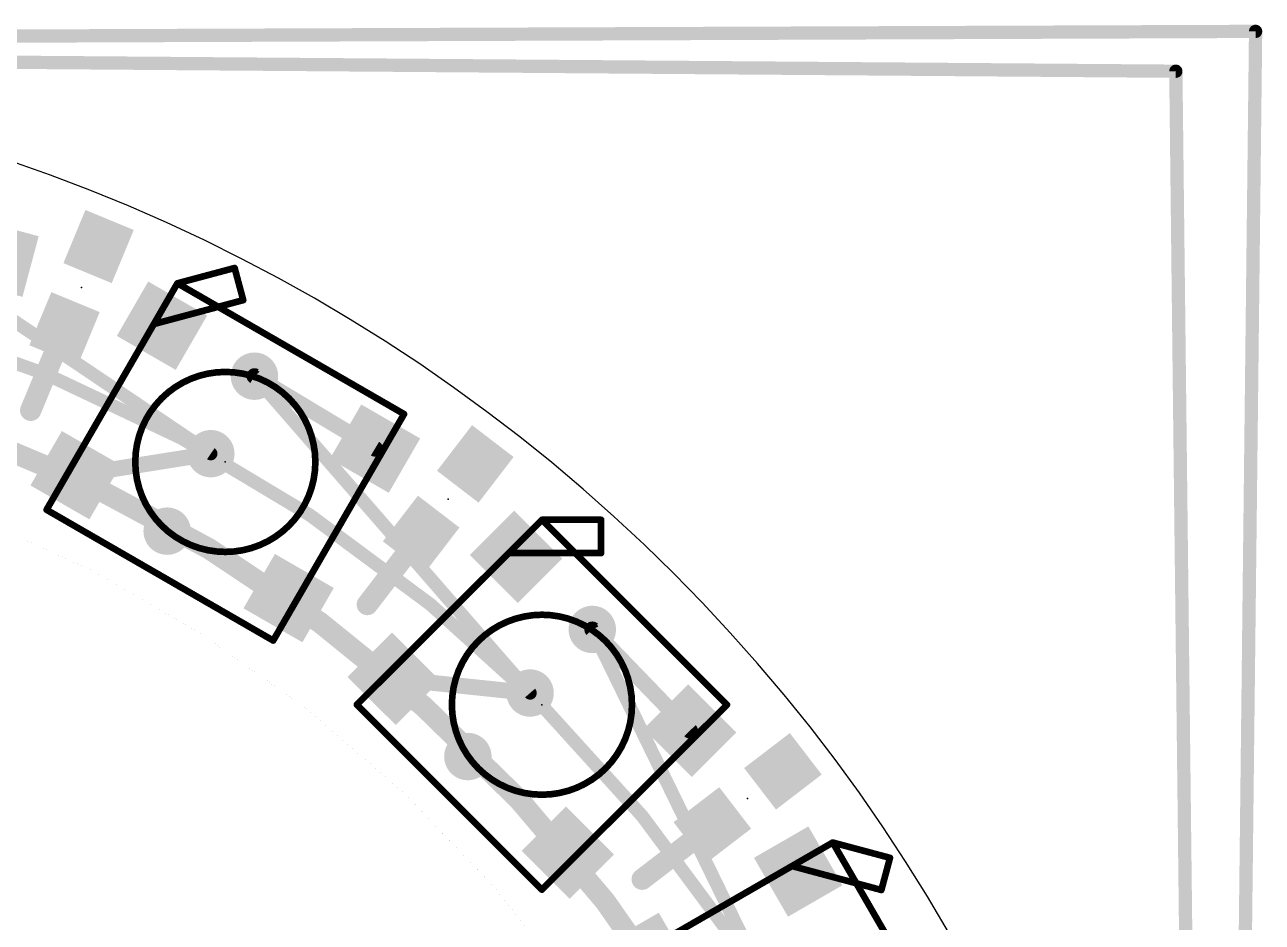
# Model space of a CAD drawing. Extents: x -33.4 to 34.4, y -34.2 to 33.7.
# Drawn here: x 10.77 to 34.42, y 16.5 to 33.66 of the extents above; entities that cross this region are included whole.
import ezdxf

# ---------------------------------------------------------------- set-up
doc = ezdxf.new("R2010")
doc.units = 0
for name, color, linetype in [('1', 22, 'CONTINUOUS'), ('16', 175, 'CONTINUOUS'), ('18', 82, 'CONTINUOUS'), ('20', 7, 'CONTINUOUS'), ('21', 2, 'CONTINUOUS'), ('23', 7, 'CONTINUOUS')]:
    doc.layers.add(name, color=color, linetype=linetype)

# ---------------------------------------------------------------- blocks, each defined once
blk = doc.blocks.new('RECT')
blk.add_solid([(-0.5, -0.5), (0.5, -0.5), (-0.5, 0.5), (0.5, 0.5)])
blk = doc.blocks.new('ROUNDV')
at = {"const_width": 0.5}
blk.add_lwpolyline([(0, -0.25, 1), (0, 0.25, 1), (0, -0.25)], format="xyb", dxfattribs=at)

msp = doc.modelspace()

# ---------------------------------------------------------------- linework, layer by layer
at = {"layer": '1'}
for points, const_width in [([(32.766, 32.766), (-33.02, 33.274)], 0.254), ([(33.528, -34.036), (32.766, 32.766)], 0.254), ([(11.1783, 26.9865), (11.5332, 27.8438)], 0.4064), ([(10.8867, 26.2827), (11.1783, 26.9865)], 0.4064), ([(17.4652, 25.5506), (15.162, 26.9359)], 0.3048), ([(11.7448, 25.0427), (14.3281, 25.4544)], 0.3048), ([(17.782, 23.1739), (18.3469, 23.9101)], 0.4064), ([(17.318, 22.5694), (17.782, 23.1739)], 0.4064), ([(23.4829, 20.1595), (21.6169, 22.0937)], 0.3048), ([(17.8261, 21.1495), (20.428, 20.8785)], 0.3048), ([(23.1739, 17.782), (23.9101, 18.3469)], 0.4064), ([(22.5694, 17.318), (23.1739, 17.782)], 0.4064)]:
    msp.add_lwpolyline(points, dxfattribs=dict(at, const_width=const_width))
for points, const_width in [([(32.8295, 32.7667, 1), (32.7025, 32.7653)], 0.127), ([(32.7655, 32.7025, 1), (32.7665, 32.8295)], 0.127), ([(29.2, 0, 0.4142), (0, 29.2)], 0.254), ([(11.6271, 27.8049, 1), (11.4393, 27.8827)], 0.2032), ([(11.0844, 27.0253, 1), (11.2722, 26.9476)], 0.2032), ([(11.2722, 26.9476, 1), (11.0844, 27.0254)], 0.2032), ([(15.2013, 27.0012, 1), (15.1227, 26.8706)], 0.1524), ([(10.7928, 26.3215, 1), (10.9806, 26.2438)], 0.2032), ([(14.3401, 25.3791, 1), (14.3161, 25.5296)], 0.1524), ([(17.4259, 25.4853, 1), (17.5044, 25.6159)], 0.1524), ([(11.7328, 25.1179, 1), (11.7568, 24.9674)], 0.1524), ([(18.4275, 23.8482, 1), (18.2663, 23.9719)], 0.2032), ([(17.7014, 23.2358, 1), (17.8626, 23.1121)], 0.2032), ([(17.8626, 23.1121, 1), (17.7014, 23.2358)], 0.2032), ([(17.2374, 22.6313, 1), (17.3986, 22.5076)], 0.2032), ([(21.6718, 22.1466, 1), (21.5621, 22.0408)], 0.1524), ([(17.834, 21.2253, 1), (17.8182, 21.0737)], 0.1524), ([(20.4201, 20.8028, 1), (20.4358, 20.9543)], 0.1524), ([(23.4281, 20.1066, 1), (23.5378, 20.2125)], 0.1524), ([(23.9719, 18.2663, 1), (23.8482, 18.4275)], 0.2032), ([(23.2358, 17.7014, 1), (23.1121, 17.8626)], 0.2032), ([(23.1121, 17.8626, 1), (23.2358, 17.7014)], 0.2032), ([(22.5076, 17.3986, 1), (22.6313, 17.2374)], 0.2032)]:
    msp.add_lwpolyline(points, format="xyb", dxfattribs=dict(at, const_width=const_width))
at = {"layer": '16', "const_width": 0.254}
for points in [[(34.29, 33.528), (-32.512, 33.274)], [(33.528, -33.782), (34.29, 33.528)], [(7.6738, 29.9423), (14.3281, 25.4544)], [(15.162, 26.9359), (20.428, 20.8785)], [(21.6169, 22.0937), (25.1358, 14.8801)]]:
    msp.add_lwpolyline(points, dxfattribs=at)
at = {"layer": '16'}
for points, const_width in [([(34.3535, 33.5273, 1), (34.2265, 33.5287)], 0.127), ([(34.2902, 33.4645, 1), (34.2898, 33.5915)], 0.127), ([(27.5085, 0.3, 0.4206), (-0.3001, 27.5079)], 0.4064), ([(15.2099, 26.9776, 1), (15.1141, 26.8943)], 0.127), ([(14.2926, 25.4017, 1), (14.3636, 25.507)], 0.127), ([(21.674, 22.1215, 1), (21.5599, 22.0658)], 0.127), ([(20.38, 20.8369, 1), (20.4759, 20.9202)], 0.127)]:
    msp.add_lwpolyline(points, format="xyb", dxfattribs=dict(at, const_width=const_width))
at = {"layer": '20', "const_width": 0.0003}
msp.add_lwpolyline([(0, -26.162, 1), (0, 26.162, 1), (0, -26.162)], format="xyb", dxfattribs=at)
at = {"layer": '20'}
msp.add_arc((0, 0), 32.766, 0, 90, dxfattribs=at)
at = {"layer": '21', "const_width": 0.127}
for points in [[(14.7828, 29.0045), (13.6899, 28.7117)], [(14.9475, 28.3898), (14.7828, 29.0045)], [(13.2399, 27.9323), (13.6899, 28.7117)], [(13.6899, 28.7117), (14.4694, 28.2617)], [(14.4694, 28.2617), (14.9475, 28.3898)], [(13.2399, 27.9323), (14.4694, 28.2617)], [(14.4694, 28.2617), (18.0201, 26.2117)], [(11.1899, 24.3816), (13.2399, 27.9323)], [(18.0201, 26.2117), (15.5201, 21.8816)], [(15.5201, 21.8816), (11.1899, 24.3816)], [(20.0181, 23.5537), (20.6545, 24.19)], [(20.6545, 24.19), (21.2909, 23.5537)], [(21.7859, 24.19), (20.6545, 24.19)], [(21.7859, 23.5537), (21.7859, 24.19)], [(17.119, 20.6545), (20.0181, 23.5537)], [(20.0181, 23.5537), (21.2909, 23.5537)], [(21.2909, 23.5537), (24.19, 20.6545)], [(21.2909, 23.5537), (21.7859, 23.5537)], [(20.6545, 17.119), (17.119, 20.6545)], [(24.19, 20.6545), (20.6545, 17.119)], [(25.4323, 17.5701), (26.2117, 18.0201)], [(26.2117, 18.0201), (26.6617, 17.2406)], [(27.3045, 17.7272), (26.2117, 18.0201)], [(27.1398, 17.1125), (27.3045, 17.7272)], [(21.8816, 15.5201), (25.4323, 17.5701)], [(25.4323, 17.5701), (26.6617, 17.2406)], [(26.6617, 17.2406), (28.7117, 13.6899)], [(26.6617, 17.2406), (27.1398, 17.1125)]]:
    msp.add_lwpolyline(points, dxfattribs=at)
at = {"layer": '21'}
for points, const_width in [([(14.8134, 29.0127, 1), (14.7521, 28.9963)], 0.0635), ([(14.791, 28.9738, 1), (14.7745, 29.0352)], 0.0635), ([(13.6817, 28.7424, 1), (13.6982, 28.681)], 0.0635), ([(13.7058, 28.7392, 1), (13.6741, 28.6842)], 0.0635), ([(13.7174, 28.6958, 1), (13.6624, 28.7276)], 0.0635), ([(14.9168, 28.3816, 1), (14.9781, 28.398)], 0.0635), ([(14.9557, 28.3591, 1), (14.9392, 28.4205)], 0.0635), ([(14.4611, 28.2924, 1), (14.4776, 28.231)], 0.0635), ([(14.4852, 28.2892, 1), (14.4535, 28.2342)], 0.0635), ([(14.4535, 28.2342, 1), (14.4852, 28.2892)], 0.0635), ([(14.4776, 28.231, 1), (14.4611, 28.2924)], 0.0635), ([(13.2124, 27.9481, 1), (13.2674, 27.9164)], 0.0635), ([(13.2317, 27.9629, 1), (13.2482, 27.9016)], 0.0635), ([(13.2674, 27.9164, 1), (13.2124, 27.9481)], 0.0635), ([(14.605, 23.5762, 1), (14.605, 27.0171, 1), (14.605, 23.5762)], 0.127), ([(18.0476, 26.1958, 1), (17.9926, 26.2276)], 0.0635), ([(18.0042, 26.1842, 1), (18.0359, 26.2392)], 0.0635), ([(11.1624, 24.3974, 1), (11.2174, 24.3657)], 0.0635), ([(11.2058, 24.4091, 1), (11.1741, 24.3541)], 0.0635), ([(20.6545, 24.2218, 1), (20.6545, 24.1583)], 0.0635), ([(20.677, 24.2125, 1), (20.6321, 24.1676)], 0.0635), ([(20.677, 24.1676, 1), (20.6321, 24.2125)], 0.0635), ([(21.8176, 24.19, 1), (21.7541, 24.19)], 0.0635), ([(21.7859, 24.1583, 1), (21.7859, 24.2218)], 0.0635), ([(20.0181, 23.5854, 1), (20.0181, 23.5219)], 0.0635), ([(19.9957, 23.5761, 1), (20.0406, 23.5312)], 0.0635), ([(20.0406, 23.5312, 1), (19.9957, 23.5761)], 0.0635), ([(21.2909, 23.5854, 1), (21.2909, 23.5219)], 0.0635), ([(21.3134, 23.5761, 1), (21.2685, 23.5312)], 0.0635), ([(21.2685, 23.5312, 1), (21.3134, 23.5761)], 0.0635), ([(21.2909, 23.5219, 1), (21.2909, 23.5854)], 0.0635), ([(21.7541, 23.5537, 1), (21.8176, 23.5537)], 0.0635), ([(21.7859, 23.5219, 1), (21.7859, 23.5854)], 0.0635), ([(20.6545, 18.9341, 1), (20.6545, 22.375, 1), (20.6545, 18.9341)], 0.127), ([(15.4926, 21.8974, 1), (15.5476, 21.8657)], 0.0635), ([(15.5042, 21.8541, 1), (15.5359, 21.9091)], 0.0635), ([(17.1414, 20.677, 1), (17.0965, 20.6321)], 0.0635), ([(17.0965, 20.677, 1), (17.1414, 20.6321)], 0.0635), ([(24.2125, 20.6321, 1), (24.1676, 20.677)], 0.0635), ([(24.1676, 20.6321, 1), (24.2125, 20.677)], 0.0635), ([(26.2392, 18.0359, 1), (26.1842, 18.0042)], 0.0635), ([(26.2199, 18.0507, 1), (26.2035, 17.9894)], 0.0635), ([(26.2276, 17.9926, 1), (26.1958, 18.0476)], 0.0635), ([(27.3352, 17.719, 1), (27.2738, 17.7355)], 0.0635), ([(27.2963, 17.6966, 1), (27.3127, 17.7579)], 0.0635), ([(25.4405, 17.6007, 1), (25.424, 17.5394)], 0.0635), ([(25.4164, 17.5976, 1), (25.4481, 17.5426)], 0.0635), ([(25.4481, 17.5426, 1), (25.4164, 17.5976)], 0.0635), ([(26.6892, 17.2565, 1), (26.6342, 17.2248)], 0.0635), ([(26.6699, 17.2713, 1), (26.6535, 17.21)], 0.0635), ([(26.6342, 17.2248, 1), (26.6892, 17.2565)], 0.0635), ([(26.6535, 17.21, 1), (26.6699, 17.2713)], 0.0635), ([(20.6321, 17.1414, 1), (20.677, 17.0965)], 0.0635), ([(20.6321, 17.0965, 1), (20.677, 17.1414)], 0.0635), ([(27.1091, 17.1207, 1), (27.1705, 17.1043)], 0.0635), ([(27.1316, 17.0819, 1), (27.148, 17.1432)], 0.0635)]:
    msp.add_lwpolyline(points, format="xyb", dxfattribs=dict(at, const_width=const_width))
at = {"layer": '23'}
for p in [(11.8585, 28.6291), (14.605, 25.2966), (18.8643, 24.5844), (20.6545, 20.6545), (24.5844, 18.8643)]:
    msp.add_point(p, dxfattribs=at)

# ---------------------------------------------------------------- block references
at = {"layer": '1', "xscale": 1.1}
for p, rotation in [((12.1838, 29.4144), 67.5), ((11.5332, 27.8438), 67.5), ((19.3818, 25.2588), 52.5), ((18.3469, 23.9101), 52.5), ((25.2588, 19.3818), 37.5), ((23.9101, 18.3469), 37.5)]:
    msp.add_blockref('RECT', p, dxfattribs=dict(at, rotation=rotation))
at = {"layer": '1', "xscale": 1.3, "yscale": 1.2}
for p, rotation in [((10.257, 29.2001), 165), ((13.3948, 27.9006), 150), ((17.4652, 25.5506), 150), ((11.7448, 25.0427), 150), ((20.1595, 23.4829), 135), ((15.8152, 22.6927), 150), ((17.8261, 21.1495), 135), ((23.4829, 20.1595), 135), ((21.1495, 17.8261), 135), ((25.5506, 17.4652), 120), ((22.6927, 15.8152), 120)]:
    msp.add_blockref('RECT', p, dxfattribs=dict(at, rotation=rotation))
at = {"layer": '18', "xscale": 0.9064, "yscale": 0.9064}
for p in [(15.162, 26.9359), (15.162, 26.9359), (14.3281, 25.4544), (14.3281, 25.4544), (13.4943, 23.973), (13.4943, 23.973), (21.6169, 22.0937), (21.6169, 22.0937), (20.428, 20.8785), (20.428, 20.8785), (19.2392, 19.6637), (19.2392, 19.6637)]:
    msp.add_blockref('ROUNDV', p, dxfattribs=at)

doc.saveas('drawing.dxf')
